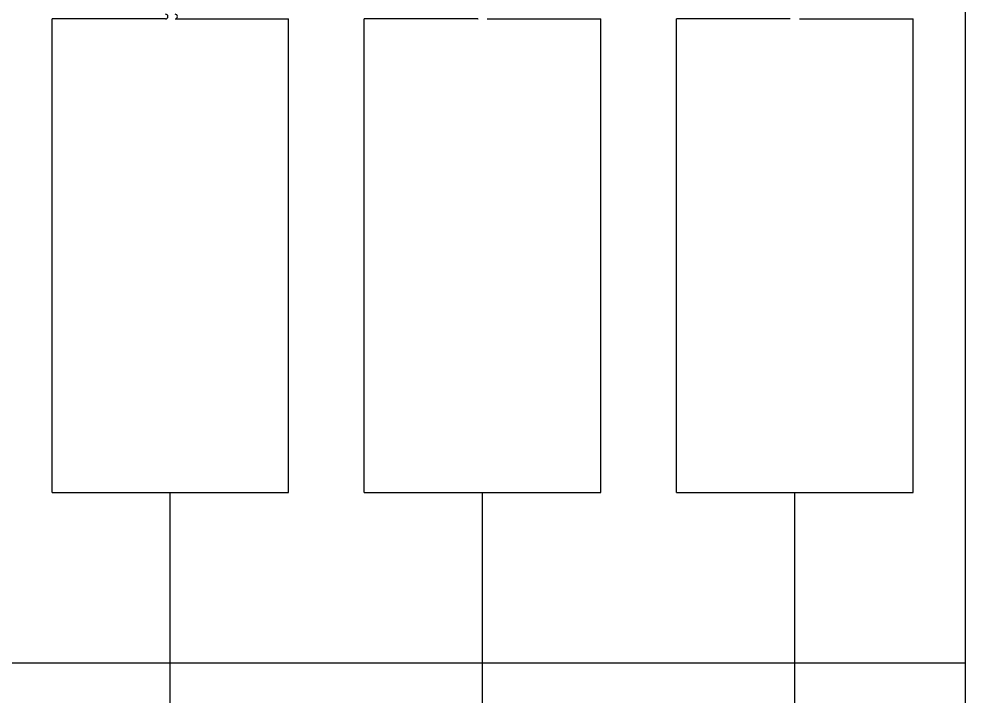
# Model space of a CAD drawing. Extents: x 0 to 40, y 0 to 70.
# Drawn here: x 20 to 40, y 34.3 to 48.6 of the extents above; entities that cross this region are included whole.
import ezdxf

# ---------------------------------------------------------------- set-up
doc = ezdxf.new("R2010")
doc.units = 0
doc.layers.add('AL_FOIL', color=2, linetype='CONTINUOUS')

msp = doc.modelspace()

# ---------------------------------------------------------------- linework, layer by layer
at = {"layer": 'AL_FOIL', "linetype": 'CONTINUOUS'}
msp.add_line((40, 70), (40, 0), dxfattribs=at)
at = {"layer": 'AL_FOIL'}
for p, q in [((29.703, 48.6), (29.705, 48.6)), ((29.9, 48.6), (32.3, 48.6)), ((29.902, 48.6), (29.905, 48.6)), ((32.3, 38.6), (32.3, 48.6)), ((33.9, 38.6), (33.9, 48.6)), ((36.3, 48.6), (33.9, 48.6)), ((36.5, 48.6), (38.9, 48.6)), ((38.9, 38.6), (38.9, 48.6)), ((20.7, 38.6), (20.7, 48.6)), ((23.1, 48.6), (20.7, 48.6)), ((23.3, 48.6), (25.7, 48.6)), ((25.7, 38.6), (25.7, 48.6)), ((27.3, 38.6), (27.3, 48.6)), ((29.7, 48.6), (27.3, 48.6)), ((29.7, 48.6), (29.703, 48.6)), ((29.9, 48.6), (29.902, 48.6)), ((27.3, 38.6), (32.3, 38.6)), ((33.9, 38.6), (38.9, 38.6)), ((36.4, 31.4), (36.4, 38.6)), ((20.7, 38.6), (25.7, 38.6)), ((23.2, 31.4), (23.2, 38.6)), ((29.8, 31.4), (29.8, 38.6)), ((0, 35), (40, 35))]:
    msp.add_line(p, q, dxfattribs=at)
for centre in [(23.1, 48.65), (23.3, 48.65)]:
    msp.add_arc(centre, 0.05, 270, 90, dxfattribs=at)

doc.saveas('drawing.dxf')
